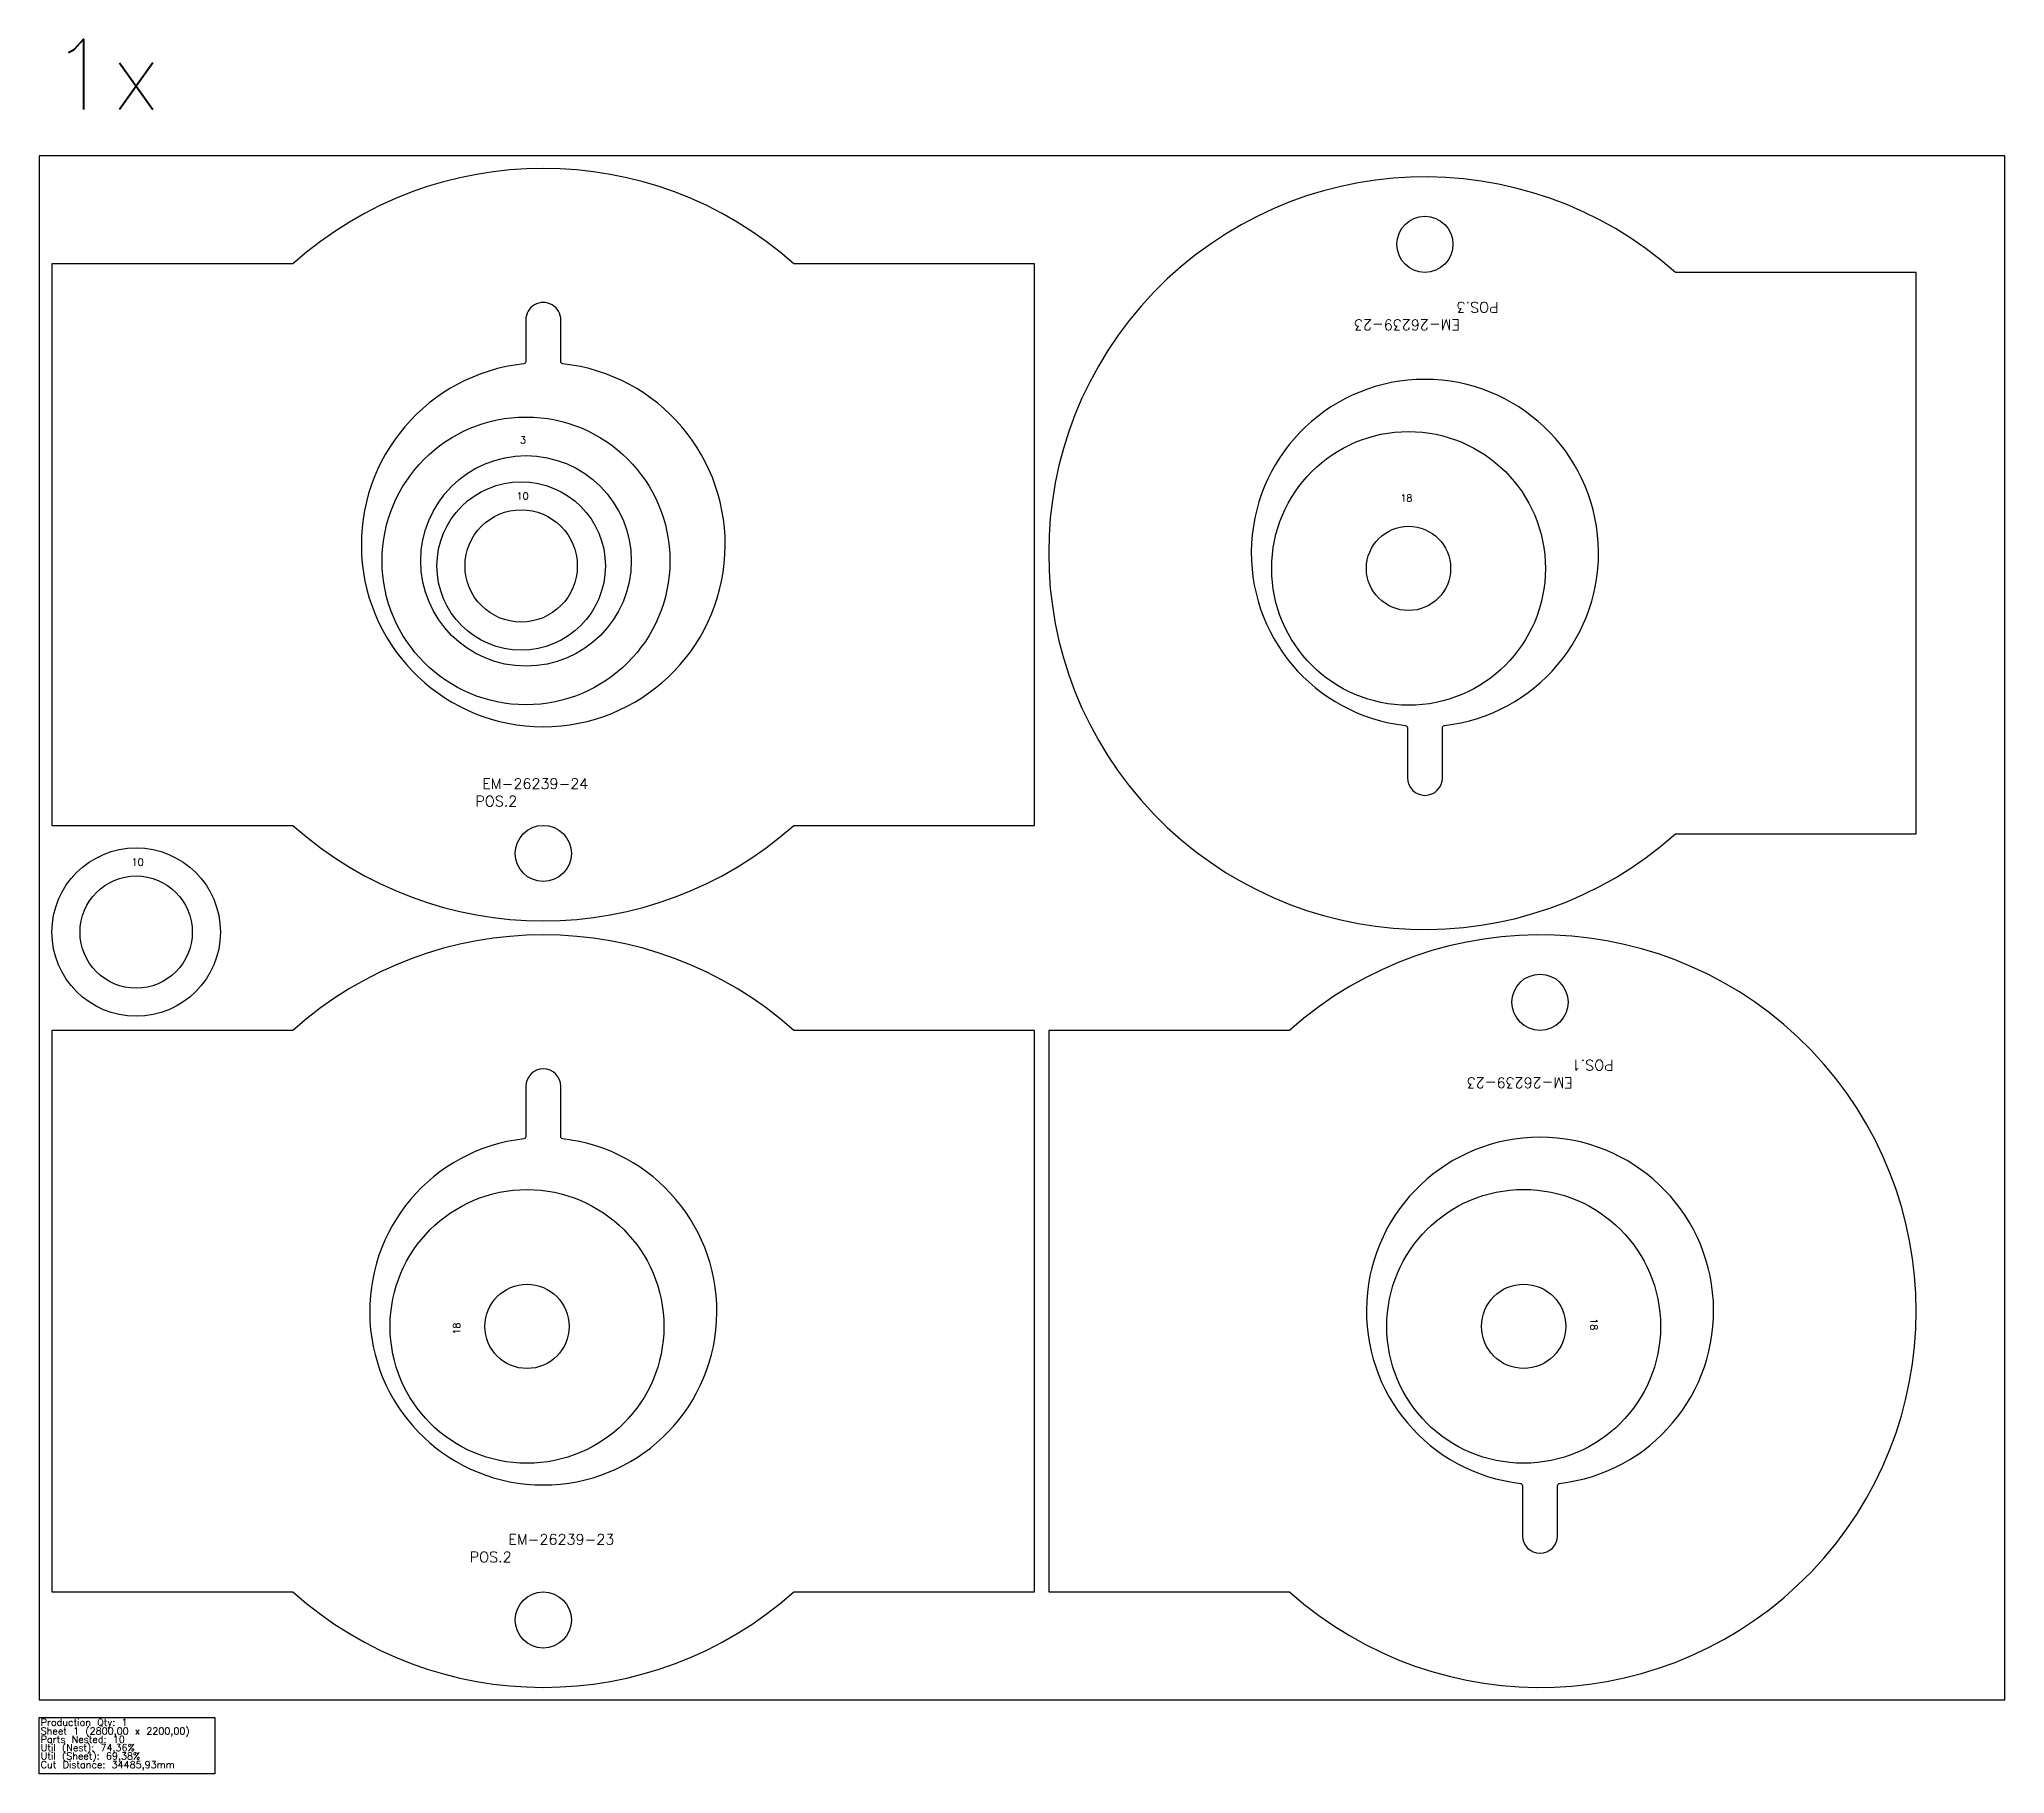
# Model space of a CAD drawing. Header units: millimetres. Extents: x 0 to 8080, y -105 to 2366.
# Drawn here: x 0 to 2800, y -105 to 2366 of the extents above; entities that cross this region are included whole.
import ezdxf

# ---------------------------------------------------------------- set-up
doc = ezdxf.new("R2010")
doc.units = ezdxf.units.MM
for name, color, linetype in [('--NestedParts--', 7, 'Continuous'), ('sheet', 24, 'Continuous'), ('Stats', 7, 'Continuous'), ('Texto', 7, 'Continuous')]:
    doc.layers.add(name, color=color, linetype=linetype)
doc.styles.get("Standard").update_dxf_attribs({"font": 'txt.shx'})

msp = doc.modelspace()

# ---------------------------------------------------------------- linework, layer by layer
at = {"layer": '--NestedParts--', "color": 7}
for points in [[(1074.8, 2046, 0.381181), (361.2, 2046), (18, 2046), (18, 1246), (361.2, 1246, 0.381181), (1074.8, 1246), (1418, 1246), (1418, 2046)], [(2330.8, 2033.8, 2.231964), (2330.8, 1233.8), (2674, 1233.8), (2674, 2033.8)], [(745.7, 1903.5, -0.383189), (743, 1906.5), (743, 1966, 1.000001), (693, 1966), (693, 1906.5, -0.383189), (690.3, 1903.5, 18.660697)], [(1999, 1385.4, -0.38171), (2001.7, 1388.3, 17.800966), (1946.3, 1388.3, -0.38171), (1949, 1385.4), (1949, 1313.8, 1), (1999, 1313.8)], [(1074.8, 154), (1418, 154), (1418, 954), (1074.8, 954, 0.381181), (361.2, 954), (18, 954), (18, 154), (361.2, 154, 0.381181)], [(1781.2, 954), (1438, 954), (1438, 154), (1781.2, 154, 2.231964)], [(743, 802.4), (743, 874, 1), (693, 874), (693, 802.4, -0.38171), (690.3, 799.4, 17.800966), (745.7, 799.4, -0.38171)], [(2113, 305.6), (2113, 234, 1), (2163, 234), (2163, 305.6, -0.38171), (2165.7, 308.6, 17.800966), (2110.3, 308.6, -0.38171)]]:
    msp.add_lwpolyline(points, format="xyb", close=True, dxfattribs=at)
for centre in [(1974, 2073.8), (718, 1206), (2138, 994), (718, 114)]:
    msp.add_circle(centre, 40, dxfattribs=at)
at = {"layer": '--NestedParts--', "color": 1}
for centre, radius in [((693.4, 1622.8), 205), ((1950.7, 1612.1), 195), ((693.4, 1622.8), 150), ((686.5, 1615.6), 120), ((686.5, 1615.6), 80), ((1950.7, 1612.1), 60), ((138, 1094), 120), ((138, 1094), 80), ((694.8, 532.2), 195), ((2114.7, 532.3), 195), ((694.8, 532.2), 60), ((2114.7, 532.3), 60)]:
    msp.add_circle(centre, radius, dxfattribs=at)
at = {"layer": 'sheet', "color": 7}
msp.add_lwpolyline([(0, 0), (2800, 0), (2800, 2200), (0, 2200)], close=True, dxfattribs=at)
at = {"layer": 'Stats', "color": 151}
msp.add_lwpolyline([(0, -25), (250, -25), (250, -105), (0, -105), (0, -25)], close=True, dxfattribs=at)

# ---------------------------------------------------------------- texts
at = {"insert": (15.9, 2365.9), "char_height": 100, "attachment_point": 1}
msp.add_mtext_dynamic_manual_height_columns('1x', width=239.296, gutter_width=1, heights=[0], dxfattribs=at)
at = {"layer": 'Stats', "color": 60}
for s, p in [('Production Qty: 1', (2, -37)), ('Sheet 1 (2800,00 x 2200,00)', (2, -49)), ('Parts Nested: 10', (2, -61)), ('Util (Nest): 74,36%', (2, -73)), ('Util (Sheet): 69,38%', (2, -85)), ('Cut Distance: 34485,93mm', (2, -97))]:
    msp.add_text(s, height=10, dxfattribs=at).set_placement(p)
at = {"layer": 'Texto', "color": 3, "char_height": 15, "width": 239.701, "attachment_point": 1, "rotation": 180}
for s, insert in [('{\\W4.104377; }EM-26239-23 POS.3', (2078.9, 1951.5)), ('{\\W4.353059; }EM-26239-23 POS.1', (2242.9, 871.8))]:
    msp.add_mtext(s, dxfattribs=dict(at, insert=insert))
at = {"layer": 'Texto', "color": 1, "char_height": 10, "width": 25.724, "attachment_point": 1}
for s, insert in [('3', (684.9, 1800.2)), ('10', (679.9, 1720.2)), ('18', (1939.1, 1717.5)), ('10', (131.5, 1198.6))]:
    msp.add_mtext(s, dxfattribs=dict(at, insert=insert))
at = {"layer": 'Texto', "color": 3, "char_height": 15, "attachment_point": 1}
for s, insert, width in [('{\\W0.738818; }EM-26239-24 POS.2', (621.2, 1313), 200.359), ('{\\W4.117558; }EM-26239-23 POS.2', (613.1, 236.3), 239.701)]:
    msp.add_mtext(s, dxfattribs=dict(at, insert=insert, width=width))
at = {"layer": 'Texto', "color": 1, "char_height": 10, "width": 25.724, "attachment_point": 1}
for insert, rotation in [((589.4, 520.6), 90), ((2220.1, 543.9), 270)]:
    msp.add_mtext('18', dxfattribs=dict(at, insert=insert, rotation=rotation))

doc.saveas('drawing.dxf')
